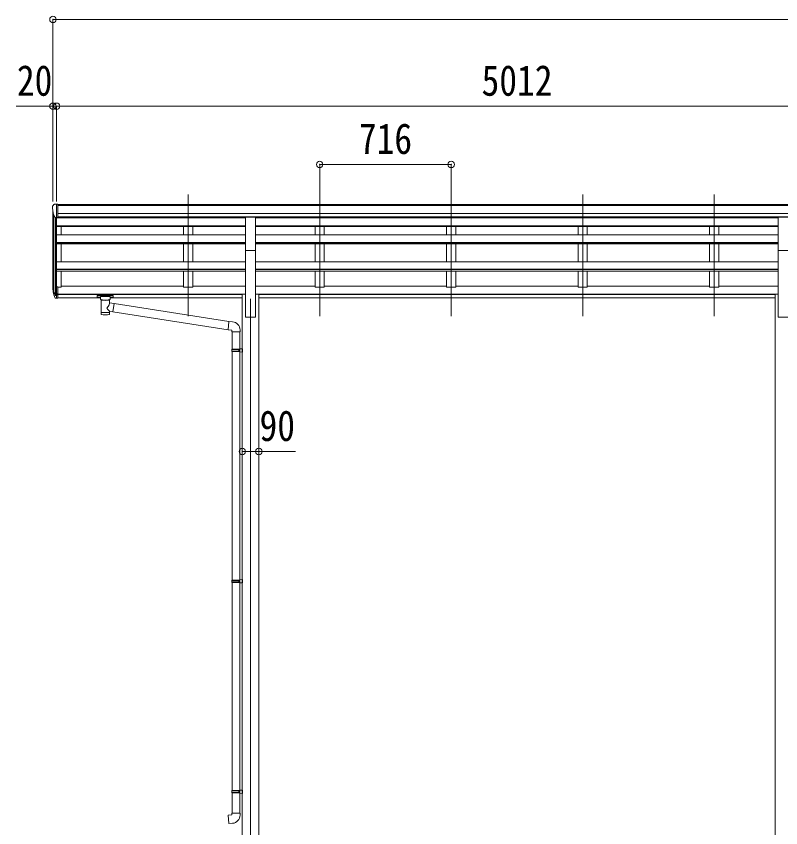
# Model space of a CAD drawing. Units: millimetres at full size. Extents: x -9783 to 9892, y -6828 to 6752.
# Drawn here: x -2870 to 1293, y -4084 to 331 of the extents above; entities that cross this region are included whole.
import ezdxf
from ezdxf.enums import TextEntityAlignment as Align

# ---------------------------------------------------------------- set-up
doc = ezdxf.new("R2010")
doc.units = ezdxf.units.MM
doc.header["$LTSCALE"] = 35
doc.header["$PDMODE"] = 32
doc.header["$PDSIZE"] = 35
for name, color, linetype, lineweight in [('0-1_本体', 4, 'Continuous', 9), ('0-2_部品', 7, 'Continuous', 9), ('0-8_PARTS2', 2, 'Continuous', 9), ('0-A_寸法', 6, 'Continuous', 9)]:
    doc.layers.add(name, color=color, linetype=linetype, lineweight=lineweight)
doc.styles.add('ＭＳ ゴシック', font='')
doc.styles.get('ＭＳ ゴシック').set_extended_font_data('MS Gothic')

msp = doc.modelspace()

# ---------------------------------------------------------------- linework, layer by layer
at = {"layer": '0-1_本体'}
for p, q in [((-2643.19, -693.95), (2345.81, -693.95)), ((-2643.19, -699.29), (2345.81, -699.29)), ((-2669.69, -1146.06), (-2669.69, -730.7)), ((-2665.4, -749.5), (-2665.4, -1168.07)), ((-2643.19, -742.82), (2355.81, -742.83)), ((-2655.69, -764.85), (-2655.69, -1186.07)), ((-2649.69, -765.33), (-2649.69, -1141.63)), ((-1621.19, -766.02), (-2649.69, -766.02)), ((-2643.19, -760.49), (2355.81, -760.49)), ((-1621.19, -762.87), (-2643.19, -762.87)), ((-2624.69, -762.87), (-2624.69, -766.01)), ((-1958.69, -766.01), (-1958.69, -762.87)), ((-1908.69, -766.01), (-1908.69, -762.87)), ((-1566.19, -762.87), (1278.81, -762.87)), ((-1566.19, -766.01), (1278.81, -766.02)), ((-1242.69, -766.01), (-1242.69, -762.87)), ((-1192.69, -766.01), (-1192.69, -762.87)), ((-526.69, -766.01), (-526.69, -762.87)), ((-476.69, -766.01), (-476.69, -762.87)), ((189.31, -766.01), (189.31, -762.87)), ((239.31, -766.01), (239.31, -762.87)), ((905.31, -766.01), (905.31, -762.87)), ((955.31, -766.01), (955.31, -762.87)), ((-1621.19, -809.49), (-2649.69, -809.49)), ((-1621.19, -813.57), (-2649.69, -813.57)), ((-2624.69, -813.6), (-2624.69, -858.59)), ((-1958.69, -858.73), (-1958.69, -813.57)), ((-1908.69, -858.73), (-1908.69, -813.57)), ((-1566.19, -809.49), (1278.81, -809.49)), ((-1566.19, -813.57), (1278.81, -813.57)), ((-1242.69, -858.73), (-1242.69, -813.57)), ((-1192.69, -858.73), (-1192.69, -813.57)), ((-526.69, -858.73), (-526.69, -813.57)), ((-476.69, -858.73), (-476.69, -813.57)), ((189.31, -858.73), (189.31, -813.57)), ((239.31, -858.73), (239.31, -813.57)), ((905.31, -858.73), (905.31, -813.57)), ((955.31, -858.73), (955.31, -813.57)), ((-1621.19, -858.73), (-2649.69, -858.73)), ((-1566.19, -858.73), (1278.81, -858.73)), ((-1621.19, -899.46), (-2649.69, -899.46)), ((-1621.19, -900.95), (-2649.69, -900.95)), ((-1621.19, -907.74), (-2649.69, -907.74)), ((-2624.69, -907.78), (-2624.69, -1006.03)), ((-1958.69, -1006.03), (-1958.69, -907.74)), ((-1908.69, -1006.03), (-1908.69, -907.74)), ((-1621.19, -1306.93), (-1621.19, -894.28)), ((-1566.19, -1306.93), (-1566.19, -894.28)), ((-1566.19, -899.46), (1278.81, -899.46)), ((-1566.19, -900.95), (1278.81, -900.95)), ((-1566.19, -907.74), (1278.81, -907.74)), ((-1242.69, -1006.03), (-1242.69, -907.74)), ((-1192.69, -1006.03), (-1192.69, -907.74)), ((-526.69, -1006.03), (-526.69, -907.74)), ((-476.69, -1006.03), (-476.69, -907.74)), ((189.31, -1006.03), (189.31, -907.74)), ((239.31, -1006.03), (239.31, -907.74)), ((905.31, -1006.03), (905.31, -907.74)), ((955.31, -1006.03), (955.31, -907.74)), ((1278.81, -1306.93), (1278.81, -894.28)), ((-1621.09, -1006.03), (-2649.69, -1006.03)), ((-1566.29, -1006.03), (1278.81, -1006.03)), ((-1621.02, -1045.25), (-2649.69, -1045.25)), ((-1621.11, -1046.72), (-2649.69, -1046.72)), ((-1621.09, -1056.38), (-2649.69, -1056.38)), ((-2624.69, -1056.29), (-2624.69, -1142.46)), ((-1958.69, -1056.38), (-1958.69, -1142.46)), ((-1908.69, -1056.38), (-1908.69, -1142.46)), ((-1566.35, -1045.25), (1278.81, -1045.25)), ((-1566.29, -1056.38), (1278.81, -1056.38)), ((-1566.27, -1046.72), (1278.81, -1046.72)), ((-1242.69, -1056.38), (-1242.69, -1142.46)), ((-1192.69, -1056.38), (-1192.69, -1142.46)), ((-526.69, -1056.38), (-526.69, -1142.46)), ((-476.69, -1056.38), (-476.69, -1142.46)), ((189.31, -1056.38), (189.31, -1142.46)), ((239.31, -1056.38), (239.31, -1142.46)), ((905.31, -1056.38), (905.31, -1142.46)), ((955.31, -1056.38), (955.31, -1142.46)), ((-2643.19, -1142.46), (-2624.69, -1142.46)), ((-2624.69, -1137.66), (-1958.69, -1137.66)), ((-1958.69, -1142.46), (-1908.69, -1142.46)), ((-1620.95, -1137.66), (-1908.69, -1137.66)), ((-1620.95, -1137.66), (-1908.69, -1137.66)), ((-1566.42, -1137.66), (-1242.69, -1137.66)), ((-1242.69, -1142.46), (-1192.69, -1142.46)), ((-526.69, -1137.66), (-1192.69, -1137.66)), ((-526.69, -1142.46), (-476.69, -1142.46)), ((189.31, -1137.66), (-476.69, -1137.66)), ((189.31, -1142.46), (239.31, -1142.46)), ((905.31, -1137.66), (239.31, -1137.66)), ((905.31, -1142.46), (955.31, -1142.46)), ((1278.81, -1137.66), (955.31, -1137.66)), ((-2643.19, -1181.79), (-1638.89, -1181.79)), ((-2643.19, -1183.15), (-1638.89, -1183.15)), ((-1638.89, -1180.55), (-1621.19, -1180.55)), ((-1638.89, -1180.55), (-1638.89, -4656.93)), ((-1566.19, -1180.55), (-1548.49, -1180.55)), ((-1548.49, -1180.55), (-1548.49, -4656.93)), ((-1548.49, -1181.96), (1260.99, -1181.96)), ((-1548.49, -1183.34), (1261.11, -1183.34)), ((1261.11, -1180.55), (1278.81, -1180.55)), ((1261.11, -1180.55), (1261.11, -4656.93)), ((-2643.19, -1200.52), (-2411.69, -1200.52)), ((-2357.69, -1200.52), (-1638.89, -1200.52)), ((-1548.49, -1200.52), (1261.11, -1200.52)), ((-1621.45, -1306.93), (-1566.45, -1306.93)), ((1278.81, -1306.93), (1333.81, -1306.93))]:
    msp.add_line(p, q, dxfattribs=at)
at = {"layer": '0-2_部品'}
for p, q in [((-2671.69, -701.71), (-2671.69, -702.34)), ((-2664.78, -692.91), (-2668.84, -698.72)), ((-2661.69, -692.34), (-2664.02, -692.49)), ((-2661.69, -692.34), (-2643.19, -692.34)), ((-2649.69, -765.33), (-2649.69, -692.34)), ((-2643.19, -692.34), (-2633.19, -692.43)), ((-2643.19, -764.33), (-2643.19, -692.34)), ((-2633.19, -693.95), (-2633.19, -692.43)), ((-2657.31, -763.51), (-2666.59, -747.45)), ((-2649.69, -765.33), (-2654.9, -765.01)), ((-2643.19, -764.33), (-2649.69, -764.33)), ((-1621.19, -762.21), (-1566.19, -762.21)), ((-1621.19, -943.14), (-1621.19, -762.21)), ((-1566.19, -943.14), (-1566.19, -762.21)), ((1278.81, -762.21), (1333.81, -762.21)), ((1278.81, -943.14), (1278.81, -762.21)), ((-1621.19, -943.14), (-1566.19, -943.14)), ((1278.81, -943.14), (1333.81, -943.14)), ((-2649.69, -1141.63), (-2649.69, -1203.51)), ((-2643.19, -1141.63), (-2649.69, -1141.63)), ((-2643.19, -1141.63), (-2643.19, -1202.69)), ((-2667.29, -1167.67), (-2657.13, -1186.84)), ((-2656.12, -1185.59), (-2665.87, -1167.18)), ((-2664.71, -1184.52), (-2657.13, -1202.01)), ((-2649.69, -1186.34), (-2654.82, -1186.34)), ((-2649.69, -1188.34), (-2654.53, -1188.34)), ((-2643.19, -1179.94), (-2649.69, -1179.94)), ((-2643.19, -1185.34), (-2649.69, -1185.34)), ((-2428.19, -1188.41), (-2428.19, -1199.16)), ((-2428.19, -1188.6), (-2428.19, -1190.14)), ((-2426.19, -1187.74), (-2343.19, -1187.74)), ((-2426.19, -1189.92), (-2343.19, -1189.92)), ((-2341.19, -1188.41), (-2341.19, -1199.16)), ((-2649.69, -1203.51), (-2654.53, -1203.51)), ((-2643.19, -1202.69), (-2649.69, -1202.69)), ((-2426.19, -1199.83), (-2411.69, -1199.83)), ((-2411.69, -1206.64), (-2411.69, -1196.36)), ((-2407.59, -1211.14), (-2407.6, -1291.43)), ((-2361.79, -1228.71), (-2361.79, -1211.13)), ((-2336.57, -1232.62), (-2361.79, -1228.7)), ((-2357.69, -1206.64), (-2357.69, -1196.36)), ((-2357.69, -1199.83), (-2343.19, -1199.83)), ((-2336.57, -1232.62), (-2343.59, -1277.88)), ((-2336.57, -1232.62), (-1712.6, -1329.41)), ((-2361.77, -1291.43), (-2361.79, -1274.8)), ((-2361.79, -1275.05), (-2343.59, -1277.88)), ((-1716.61, -1375.24), (-2343.59, -1277.88)), ((-1691.77, -1331.24), (-1712.6, -1329.41)), ((-1696.69, -1386.98), (-1650.69, -1386.98)), ((-1694.69, -1386.98), (-1694.69, -1480.98)), ((-1652.69, -1386.98), (-1652.69, -1478.42)), ((-1650.69, -1386.98), (-1650.69, -1376.07)), ((-1696.69, -1482.98), (-1695.69, -1480.98)), ((-1696.69, -1482.98), (-1652.69, -1482.98)), ((-1696.69, -1482.98), (-1696.69, -1490.98)), ((-1696.69, -1490.98), (-1652.69, -1490.98)), ((-1696.69, -1490.98), (-1695.69, -1492.98)), ((-1695.69, -1480.98), (-1652.69, -1480.98)), ((-1695.69, -1492.98), (-1652.69, -1492.98)), ((-1694.69, -1492.98), (-1694.69, -2737.17)), ((-1657.16, -1482.98), (-1657.59, -1480.98)), ((-1654.69, -1478.48), (-1638.69, -1478.01)), ((-1654.69, -1480.48), (-1654.69, -1478.48)), ((-1654.69, -1480.48), (-1652.69, -1480.48)), ((-1654.69, -1495.48), (-1654.69, -1493.48)), ((-1654.69, -1495.48), (-1638.69, -1495.95)), ((-1652.69, -1495.54), (-1652.69, -2734.61)), ((-1638.69, -1478.01), (-1638.69, -1495.95)), ((-1696.69, -2739.17), (-1695.69, -2737.17)), ((-1695.69, -2737.17), (-1652.69, -2737.17)), ((-1657.16, -2739.17), (-1657.59, -2737.17)), ((-1654.69, -2734.67), (-1638.69, -2734.2)), ((-1654.69, -2736.67), (-1654.69, -2734.67)), ((-1654.69, -2736.67), (-1652.69, -2736.67)), ((-1638.69, -2734.2), (-1638.69, -2752.14)), ((-1696.69, -2739.17), (-1652.69, -2739.17)), ((-1696.69, -2739.17), (-1696.69, -2747.17)), ((-1696.69, -2747.17), (-1652.69, -2747.17)), ((-1696.69, -2747.17), (-1695.69, -2749.17)), ((-1695.69, -2749.17), (-1652.69, -2749.17)), ((-1694.69, -2749.17), (-1694.69, -3882.33)), ((-1654.69, -2751.67), (-1654.69, -2749.67)), ((-1654.69, -2751.67), (-1638.69, -2752.14)), ((-1652.69, -2751.73), (-1652.69, -3879.77)), ((-1696.69, -3884.33), (-1695.69, -3882.33)), ((-1696.69, -3884.33), (-1652.69, -3884.33)), ((-1696.69, -3884.33), (-1696.69, -3892.33)), ((-1695.69, -3882.33), (-1652.69, -3882.33)), ((-1657.16, -3884.33), (-1657.59, -3882.33)), ((-1654.69, -3879.83), (-1638.69, -3879.36)), ((-1654.69, -3881.83), (-1654.69, -3879.83)), ((-1654.69, -3881.83), (-1652.69, -3881.83)), ((-1638.69, -3879.36), (-1638.69, -3897.3)), ((-1696.69, -3892.33), (-1652.69, -3892.33)), ((-1696.69, -3892.33), (-1695.69, -3894.33)), ((-1695.69, -3894.33), (-1652.69, -3894.33)), ((-1694.69, -3894.33), (-1694.69, -4004.33)), ((-1654.69, -3896.83), (-1654.69, -3894.83)), ((-1654.69, -3896.83), (-1638.69, -3897.3)), ((-1652.69, -3896.89), (-1652.69, -4004.33)), ((-1696.69, -4004.33), (-1650.69, -4004.33)), ((-1696.69, -4014.33), (-1696.69, -4004.33)), ((-1650.69, -4004.33), (-1650.69, -4015.25))]:
    msp.add_line(p, q, dxfattribs=at)
for points in [[(-2428.19, -1188.41), (-2428.15, -1188.21), (-2428.07, -1188.07), (-2427.97, -1187.98), (-2427.87, -1187.92), (-2427.75, -1187.87), (-2427.45, -1187.81), (-2426.96, -1187.76), (-2426.42, -1187.74), (-2426.19, -1187.74)], [(-2343.19, -1187.74), (-2342.83, -1187.75), (-2342.3, -1187.77), (-2341.85, -1187.82), (-2341.55, -1187.9), (-2341.38, -1188), (-2341.26, -1188.14), (-2341.19, -1188.32), (-2341.19, -1188.41)], [(-2428.19, -1199.16), (-2428.15, -1199.36), (-2428.07, -1199.5), (-2427.97, -1199.59), (-2427.87, -1199.65), (-2427.75, -1199.7), (-2427.45, -1199.76), (-2426.96, -1199.81), (-2426.42, -1199.83), (-2426.19, -1199.83)], [(-2411.65, -1206.58), (-2411.67, -1206.94), (-2411.43, -1207.89), (-2410.91, -1208.78), (-2410.1, -1209.62), (-2408.99, -1210.41), (-2407.59, -1211.14)], [(-2361.79, -1211.13), (-2361.55, -1211.03), (-2360.2, -1210.3), (-2359.09, -1209.45), (-2358.33, -1208.58), (-2357.87, -1207.68), (-2357.7, -1206.8)], [(-2343.19, -1199.83), (-2342.83, -1199.82), (-2342.3, -1199.8), (-2341.85, -1199.75), (-2341.55, -1199.67), (-2341.38, -1199.57), (-2341.26, -1199.43), (-2341.19, -1199.25), (-2341.19, -1199.16)], [(-1712.6, -1329.41), (-1716.61, -1375.24), (-1696.69, -1376.98), (-1696.69, -1386.98)], [(-1657.16, -1482.98), (-1657.16, -1490.98), (-1657.59, -1492.98)], [(-1654.69, -1493.48), (-1652.69, -1493.48), (-1652.69, -1480.48)], [(-1654.69, -2749.67), (-1652.69, -2749.67), (-1652.69, -2736.67)], [(-1657.16, -2739.17), (-1657.16, -2747.17), (-1657.59, -2749.17)], [(-1657.16, -3884.33), (-1657.16, -3892.33), (-1657.59, -3894.33)], [(-1654.69, -3894.83), (-1652.69, -3894.83), (-1652.69, -3881.83)], [(-1691.77, -4060.08), (-1712.6, -4061.9), (-1716.61, -4016.07), (-1696.69, -4014.33)]]:
    msp.add_lwpolyline(points, dxfattribs=at)
for centre, radius, start, end in [((-2668.69, -701.71), 3, 93, 180), ((-2469.69, -702.34), 202, 180, 192.90261), ((-2663.96, -693.48), 1, 93.5, 145), ((-2654.71, -762.01), 3, 210, 266.5), ((-2581.03, -1145.5), 89.07, 174.49576, 194.41188), ((-2581.74, -1141.22), 88.05, 177.22392, 197.21071), ((-2536.47, -1148.45), 133.22, 183.27987, 195.71302), ((-2654.53, -1185.34), 3, 210, 270), ((-2654.82, -1184.84), 1.5, 210, 270), ((-2654.53, -1200.51), 3, 210, 270), ((-1695.69, -1376.07), 45, 0, 85), ((-1695.69, -4015.25), 45, 275, 0)]:
    msp.add_arc(centre, radius, start, end, dxfattribs=at)
for centre, major_axis, ratio, start_param, end_param in [((-2426.19, -1190.14), (2, 0), 0.109601, 1.5707963, 3.1415927), ((-2343.19, -1190.14), (2, 0), 0.109601, 0, 1.5707963), ((-2384.69, -1196.36), (27, 0), 0.122176, 6.2831853, 9.424778), ((-2384.68, -1211.59), (-22.91, 0.42), 0.072511, 0.0008029, 1.5715993), ((-2384.68, -1213.21), (-22.91, 0.42), 0.072511, 0.0008029, 1.5715993), ((-2384.7, -1211.59), (22.92, 0.42), 0.07247, 4.71158, 6.2823764), ((-2384.7, -1213.21), (22.92, 0.42), 0.07247, 4.71158, 6.2823764), ((-2384.69, -1255.25), (-22.81, -26.62), 0.234429, 1.6855472, 3.1268519), ((-2373.69, -1206.64), (16, 0), 0.361356, 6.2636979, 6.2831853), ((-2384.69, -1278.99), (22.91, 0), 0.122865, 3.1415927, 6.2831853), ((-2382.13, -1252.61), (20.32, -22.25), 0.045535, 0.0389954, 1.3075346), ((-2384.69, -1291.43), (22.92, 0), 0.101955, 3.1415499, 6.2833984)]:
    msp.add_ellipse(centre, major_axis=major_axis, ratio=ratio, start_param=start_param, end_param=end_param, dxfattribs=at)
at = {"layer": '0-8_PARTS2'}
for p, q in [((-1933.69, -1300.72), (-1933.69, -638.2)), ((-1217.69, -1300.72), (-1217.69, -638.2)), ((-501.69, -1300.72), (-501.69, -638.2)), ((214.31, -1300.72), (214.31, -638.2)), ((930.31, -1300.72), (930.31, -638.2)), ((-1593.69, -1206.93), (-1593.69, -4756.93))]:
    msp.add_line(p, q, dxfattribs=at)
at = {"layer": '0-A_寸法'}
for p, q in [((-2669.69, 313.57), (-2669.69, -676.73)), ((-2669.69, 313.57), (7394.31, 313.57)), ((-2669.69, -158.57), (-2869.69, -158.57)), ((-2669.69, -158.57), (-2669.69, -676.73)), ((-2649.69, -158.57), (-2669.69, -158.57)), ((-2649.69, -158.57), (2362.31, -158.57)), ((-2649.69, -158.57), (-2649.69, -676.73)), ((-2649.69, -158.57), (-2649.69, -676.73)), ((-1217.69, -475.19), (-501.69, -475.19)), ((-1217.69, -475.19), (-1217.69, -676.73)), ((-501.69, -475.19), (-501.69, -676.73)), ((-1638.69, -2037.11), (-1548.69, -2037.11)), ((-1548.69, -2037.11), (-1348.69, -2037.11))]:
    msp.add_line(p, q, dxfattribs=at)
for p in [(-2669.69, 313.57), (-2669.69, -158.57), (-2649.69, -158.57), (-1217.69, -475.19), (-501.69, -475.19), (-1638.69, -2037.11), (-1548.69, -2037.11)]:
    msp.add_point(p, dxfattribs=at)

# ---------------------------------------------------------------- texts
at = {"layer": '0-A_寸法', "color": 7, "style": 'ＭＳ ゴシック', "width": 0.85}
for s, p in [('20', (-2865.94, -151.57)), ('5012', (-336.19, -151.57)), ('716', (-1004.06, -468.19)), ('90', (-1544.94, -2030.11))]:
    msp.add_text(s, height=166.8, dxfattribs=at).set_placement(p, align=Align.BOTTOM_LEFT)

doc.saveas('drawing.dxf')
